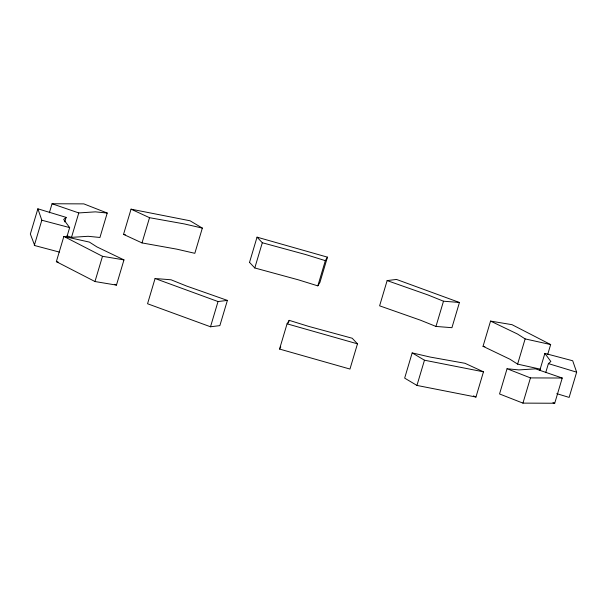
<?xml version="1.0" encoding="UTF-8"?>
<svg xmlns="http://www.w3.org/2000/svg" width="607" height="607" viewBox="0 0 607 607"><rect width="100%" height="100%" fill="white"/><g stroke="black" fill="none" stroke-linecap="round" stroke-linejoin="round"><path stroke-width="0.91" d="M64.774 221.881L66.117 217.374L37.869 208.808L30.35 234.036L34.728 245.562M37.869 208.808L41.822 220.22L34.303 245.448L59.395 252.087M49.342 212.807L52.043 203.755L83.827 203.876L107.227 213.042L99.943 237.474L88.114 236.29L71.497 237.367L67.036 235.842M56.345 261.647L63.864 236.419L89.388 242.094L96.976 246.943L123.965 259.895L116.445 285.115L94.973 281.534L56.345 261.647L58.166 262.049M66.702 237.504L69.653 227.595L63.674 219.491L66.117 217.374M71.497 237.367L78.781 212.936L95.398 211.851L107.227 213.042M94.973 281.534L102.492 256.306L63.864 236.419M123.532 234.385L131.051 209.165L190.052 220.781L202.343 228.095L194.824 253.316L176.781 249.151L142.008 242.914L123.532 234.385L125.383 234.75M142.008 242.914L149.527 217.693L131.051 209.165M155.073 278.522L147.554 303.75L210.508 326.778L219.863 325.618L227.39 300.397L186.63 286.064L171.03 279.781L155.073 278.522L218.027 301.55L227.39 300.397M210.508 326.778L218.027 301.55M249.523 262.376L257.042 237.155L327.454 257.156L319.935 282.384L317.818 285.874L298.394 279.842L254.788 267.968L249.606 262.459M254.788 267.968L262.307 242.747L257.042 237.155M279.546 349.055L287.065 323.827L289.182 320.337L308.606 326.369L352.212 338.243L357.477 343.835L349.958 369.056L279.546 349.055L280.798 346.984M288.378 323.038L289.182 320.337M317.848 285.829L325.337 260.653L327.454 257.156M387.137 280.593L379.61 305.822L420.37 320.155L435.97 326.437L451.927 327.689L459.446 302.468L396.492 279.432L387.137 280.593L427.889 294.926L443.489 301.209L459.446 302.468M412.176 352.895L404.657 378.123L416.948 385.43L475.949 397.046L483.468 371.825L464.992 363.297L430.219 357.068L412.176 352.895L424.468 360.209L483.468 371.825M416.948 385.43L424.468 360.209M435.97 326.437L443.489 301.209M540.405 369.185L517.612 364.117L510.024 359.268L483.035 346.316L490.555 321.095L512.027 324.677L550.655 344.564L547.704 354.473M507.057 368.737L499.538 393.958L522.938 403.124L554.722 403.245L562.241 378.024L535.503 368.844L518.886 369.921L507.057 368.737L530.457 377.903L562.241 378.024M517.612 364.117L525.131 338.896L517.543 334.047L490.555 321.095M522.938 403.124L530.457 377.903M539.76 370.513L544.866 353.395L572.697 360.763L576.65 372.174L569.131 397.403L556.771 393.655M545.716 372.622L548.402 363.608L550.845 361.499L544.866 353.395M102.492 256.306L123.965 259.895M483.035 346.316L484.902 346.627M149.527 217.693L184.3 223.922L202.343 228.095M525.131 338.896L550.655 344.564M41.822 220.22L69.653 227.595M262.307 242.747L305.913 254.621L325.337 260.653M287.065 323.827L357.477 343.835M548.402 363.608L576.65 372.174M52.043 203.755L78.781 212.936M552.939 402.631L554.722 403.245M473.43 395.885L475.949 397.046M114.784 284.319L116.445 285.115"/></g></svg>
